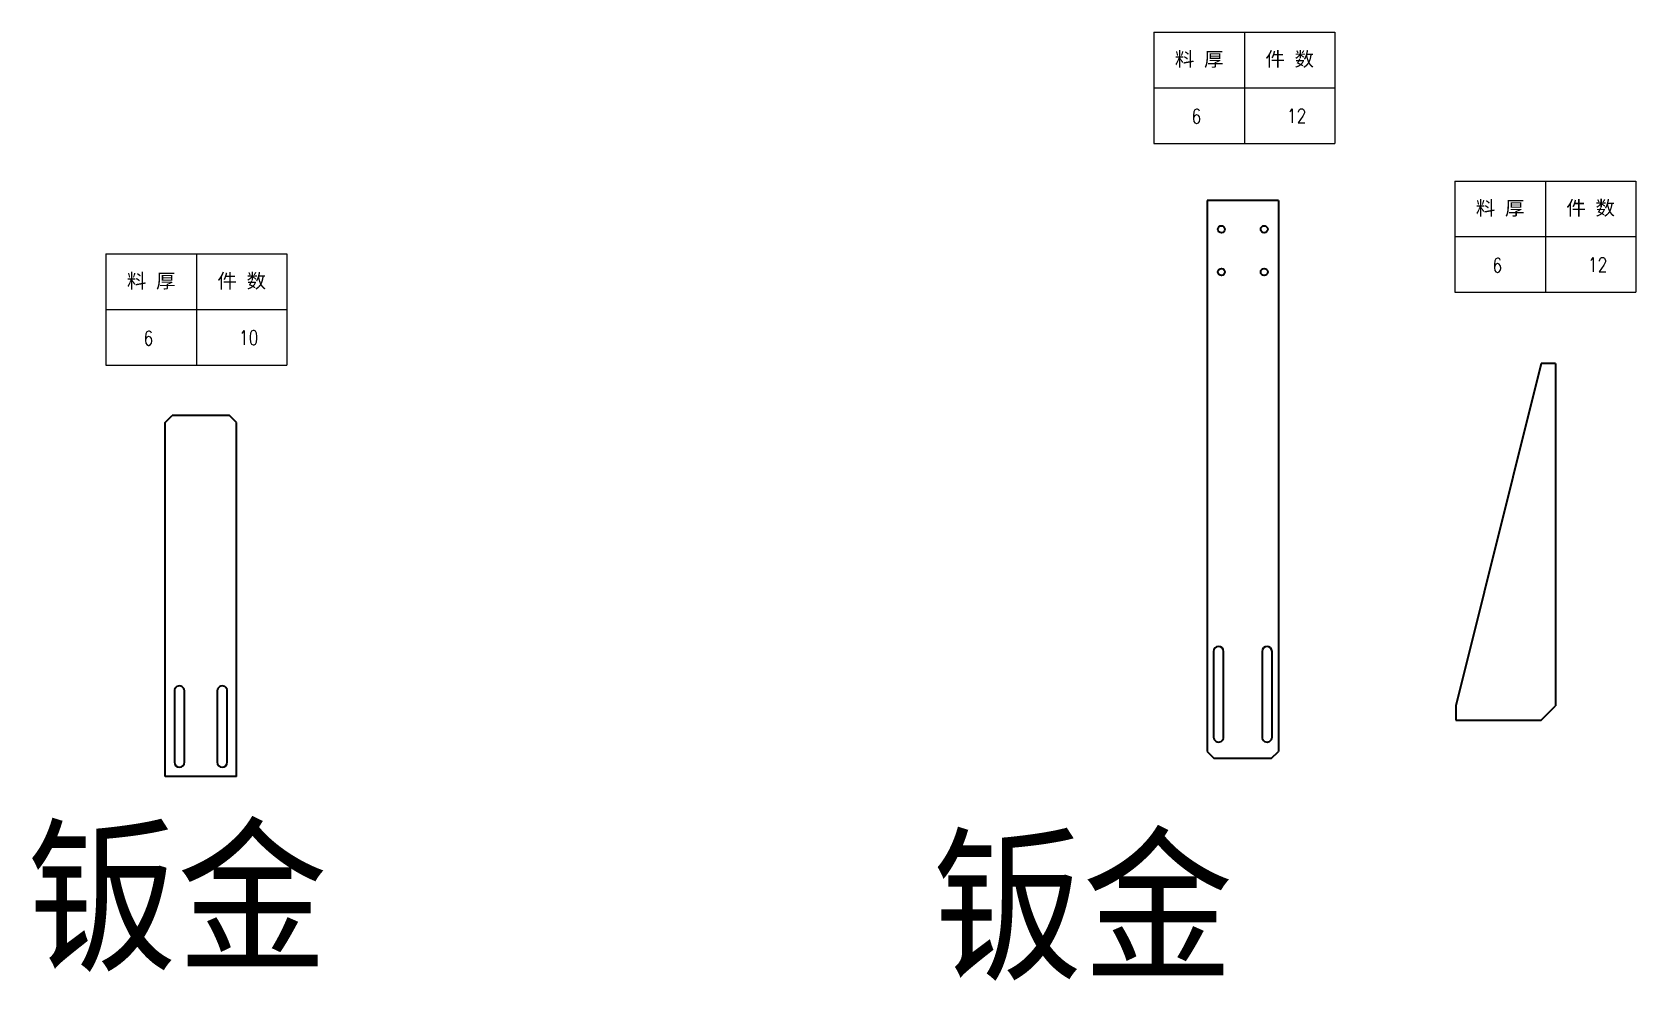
# Model space of a CAD drawing. Header units: millimetres. Extents: x -13336 to 61423, y -27528 to -3175.
# Drawn here: x -12869 to -11745, y -3840 to -3175 of the extents above; entities that cross this region are included whole.
import ezdxf
from ezdxf.enums import TextEntityAlignment as Align

# ---------------------------------------------------------------- set-up
doc = ezdxf.new("R2010")
doc.units = ezdxf.units.MM
doc.layers.add('DIM', color=2, linetype='Continuous')
doc.styles.add('CHINA', font='', dxfattribs={"width": 0.9})
doc.styles.add('DIM', font='txt.shx', dxfattribs={"width": 0.8, "bigfont": 'bigfont.shx'})
doc.styles.get("Standard").update_dxf_attribs({"font": 'txt', "bigfont": 'gbcbig.shx'})
doc.styles.get('CHINA').set_extended_font_data('SimSun')

# ---------------------------------------------------------------- blocks, each defined once
blk = doc.blocks.new('*T283')
at = {"color": 0, "linetype": 'ByBlock', "lineweight": -2, "transparency": 16777216}
for p, q in [((0, 0), (127, 0)), ((0, 0), (0, -78)), ((63.5, 0), (63.5, -78)), ((127, 0), (127, -78)), ((0, -39), (127, -39)), ((0, -78), (127, -78))]:
    blk.add_line(p, q, dxfattribs=at)
at = {"color": 0, "transparency": 16777216, "char_height": 10, "width": 60.5, "attachment_point": 5}
for s, insert in [('{\\fSimSun|b0|i0|c134|p2;料 厚}', (31.75, -19.5)), ('{\\fSimSun|b0|i0|c134|p2;件 数}', (95.25, -19.5))]:
    blk.add_mtext(s, dxfattribs=dict(at, insert=insert))
blk = doc.blocks.new('拆图参数')
blk.add_blockref('*T283', (-63.5, 78))
at = {"style": 'DIM', "width": 0.8}
blk.add_attdef('6', text='', height=10, dxfattribs=at).set_placement((-37.1, 18.9), align=Align.MIDDLE_LEFT)
blk.add_attdef('1', text='', height=10, dxfattribs=at).set_placement((36.6, 19.3), align=Align.MIDDLE_CENTER)

msp = doc.modelspace()

# ---------------------------------------------------------------- linework, layer by layer
at = {"color": 7, "lineweight": 35}
for p, q in [((-12045.306, -3292.683), (-12045.306, -3678.683)), ((-11995.306, -3292.683), (-12045.306, -3292.683)), ((-11995.306, -3292.683), (-11995.306, -3678.683)), ((-11810.962, -3406.786), (-11870.962, -3646.786)), ((-11800.962, -3406.786), (-11810.962, -3406.786)), ((-11800.962, -3406.786), (-11800.962, -3646.786)), ((-12776.037, -3448.292), (-12771.037, -3443.292)), ((-12776.037, -3696.292), (-12776.037, -3448.292)), ((-12731.037, -3443.292), (-12771.037, -3443.292)), ((-12726.037, -3448.292), (-12731.037, -3443.292)), ((-12726.037, -3696.292), (-12726.037, -3448.292)), ((-12040.806, -3608.683), (-12040.806, -3668.683)), ((-12033.806, -3668.683), (-12033.806, -3608.683)), ((-12006.806, -3608.683), (-12006.806, -3668.683)), ((-11999.806, -3668.683), (-11999.806, -3608.683)), ((-12769.537, -3636.292), (-12769.537, -3686.292)), ((-12762.537, -3686.292), (-12762.537, -3636.292)), ((-12739.537, -3636.292), (-12739.537, -3686.292)), ((-12732.537, -3686.292), (-12732.537, -3636.292)), ((-11870.962, -3646.786), (-11870.962, -3656.786)), ((-11810.962, -3656.786), (-11800.962, -3646.786)), ((-11870.962, -3656.786), (-11810.962, -3656.786)), ((-12045.306, -3678.683), (-12040.306, -3683.683)), ((-12000.306, -3683.683), (-12040.306, -3683.683)), ((-12000.306, -3683.683), (-11995.306, -3678.683)), ((-12726.037, -3696.292), (-12776.037, -3696.292))]:
    msp.add_line(p, q, dxfattribs=at)
for centre in [(-12035.306, -3312.683), (-12005.306, -3312.683), (-12035.306, -3342.683), (-12005.306, -3342.683)]:
    msp.add_circle(centre, 2.458, dxfattribs=at)
for centre, start, end in [((-12037.306, -3608.683), 0.000005, 180), ((-12003.306, -3608.683), 0.000005, 180), ((-12766.037, -3636.292), 0, 180.000005), ((-12736.037, -3636.292), 0, 180.000005), ((-12037.306, -3668.683), 180, 0.000005), ((-12003.306, -3668.683), 180, 0.000005), ((-12766.037, -3686.292), 180.000005, 0), ((-12736.037, -3686.292), 180.000005, 0)]:
    msp.add_arc(centre, 3.5, start, end, dxfattribs=at)

# ---------------------------------------------------------------- block references
for p, values in [((-12019.163, -3252.528), {'1': '12', '6': '6'}), ((-11808.104, -3356.91), {'1': '12', '6': '6'}), ((-12754.118, -3407.995), {'1': '10', '6': '6'})]:
    msp.add_blockref('拆图参数', p).add_auto_attribs(values)

# ---------------------------------------------------------------- texts
at = {"layer": 'DIM', "char_height": 85.8805, "width": 3103.01985, "attachment_point": 1, "style": 'CHINA'}
for insert in [(-12872.979, -3737.444), (-12237.891, -3743.759)]:
    msp.add_mtext('钣金^I^I', dxfattribs=dict(at, insert=insert))

doc.saveas('drawing.dxf')
